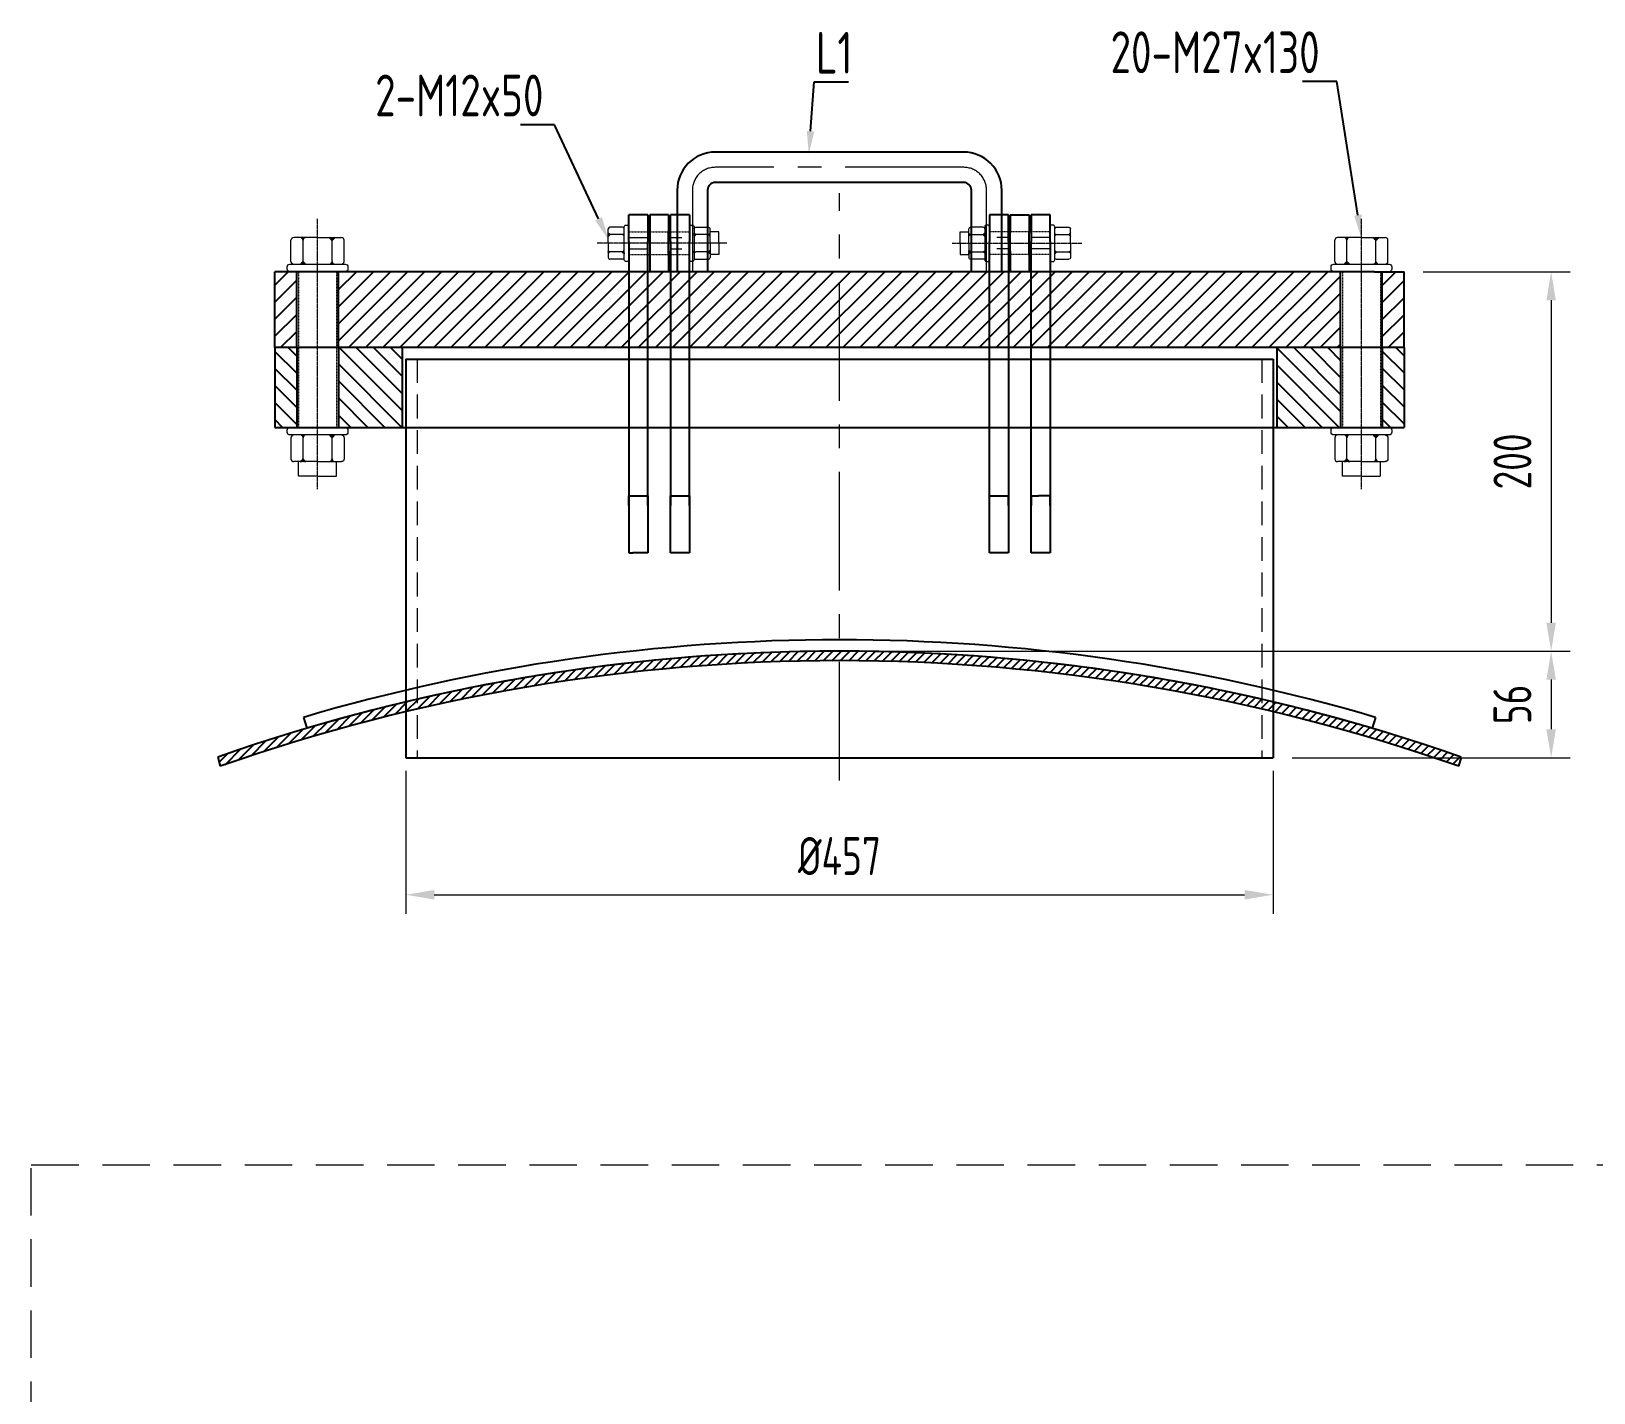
# Model space of a CAD drawing. Header units: millimetres. Extents: x -46397 to 283259, y -8690 to 23983.
# Drawn here: x 174613 to 175436, y -418 to 299 of the extents above; entities that cross this region are included whole.
import ezdxf
from ezdxf import colors
from ezdxf.entities.mleader import LeaderData, LeaderLine
from ezdxf.math import Vec2, Vec3

# ---------------------------------------------------------------- set-up
doc = ezdxf.new("R2010")
doc.units = ezdxf.units.MM
for name, pattern in [('CENTER', [2, 1.25, -0.25, 0.25, -0.25]), ('CENTER2', [1.125, 0.75, -0.125, 0.125, -0.125]), ('HIDDEN', [0.375, 0.25, -0.125]), ('HIDDEN2', [0.1875, 0.125, -0.0625])]:
    doc.linetypes.add(name, pattern=pattern)
doc.layers.get('Defpoints').update_dxf_attribs({"lineweight": 0})
for name, color, linetype, lineweight in [('12.KICH THUOC', 3, 'Continuous', 9), ('AM_8', 1, 'Continuous', 25), ('BOLTS', 7, 'Continuous', 9), ('DUONGCHINH', 7, 'Continuous', 25), ('mDƯỜNG KHUẤT', 251, 'HIDDEN', 5), ('mDƯỜNG TÂM', 8, 'CENTER', 0)]:
    doc.layers.add(name, color=color, linetype=linetype, lineweight=lineweight)
doc.layers.add('DIM', color=8, linetype='Continuous')
doc.styles.add('GHI CHÚ 1', font='isocp_IV25.ttf', dxfattribs={"width": 0.8})
doc.styles.get("Standard").update_dxf_attribs({"font": 'isocp.shx', "width": 0.8})
doc.dimstyles.new('1-30SCALE', dxfattribs={"dimtxt": 75, "dimasz": 75, "dimexe": 37.5, "dimexo": 30, "dimgap": 30, "dimtad": 1, "dimtoh": 1, "dimdec": 0, "dimdsep": 46, "dimtxsty": 'GHI CHÚ 1', "dimcen": 0.09, "dimclrd": 256, "dimclre": 256, "dimclrt": 2, "dimadec": 0, "dimazin": 0, "dimtfac": 1, "dimtdec": 0, "dimtofl": 0, "dimtmove": 0, "dimatfit": 3, "dimfxl": 1, "dimlwd": 0, "dimlwe": 0, "dimarcsym": 0})
pattern_1 = [(45, (12113.893, 0), (-4.49012806, 4.49012806), [])]
pattern_2 = [(135, (12113.893, 0), (-4.49012806, -4.49012806), [])]
pattern_3 = [(165, (-2929.86261, 4673.71054), (-0.028470095, -0.1062518409), [])]
pattern_4 = [(195, (-2929.86261, -4686.91054), (-0.028470095, 0.1062518409), [])]
pattern_5 = [(15, (2929.86261, 4673.71054), (0.028470095, -0.1062518409), [])]
pattern_6 = [(345, (2929.86261, -4686.91054), (0.028470095, 0.1062518409), [])]

# ---------------------------------------------------------------- blocks, each defined once
blk = doc.blocks.new('*U93')
at = {"layer": 'BOLTS'}
h = blk.add_hatch(dxfattribs=at)
h.set_pattern_fill('ANSI31', color=8, scale=0.88, angle=30, style=0)
h.set_pattern_definition([(195, (-2929.86261, -4641.71054), (-0.028470095, 0.1062518409), [])])
edge = h.paths.add_edge_path()
edge.add_line((-4.59, 42.03), (-4.6, 42.03))
edge.add_ellipse((-5.45, 41.94), major_axis=(-0.608, -0.608), ratio=1, start_angle=141.13417, end_angle=215.08186)
edge.add_line((-5.3, 42.79), (-5.3, 42.8))
edge.add_line((-5.3, 42.8), (-3.85, 42.8))
edge.add_line((-3.85, 42.8), (-3.85, 42.79))
edge.add_ellipse((-3.73, 41.94), major_axis=(-0.608, -0.608), ratio=1, start_angle=232.99783, end_angle=308.86583)
h = blk.add_hatch(dxfattribs=at)
h.set_pattern_fill('ANSI31', color=8, scale=0.88, angle=30, style=0)
h.set_pattern_definition([(345, (2929.86261, -4641.71054), (0.028470095, 0.1062518409), [])])
edge = h.paths.add_edge_path()
edge.add_line((4.59, 42.03), (4.6, 42.03))
edge.add_ellipse((5.45, 41.94), major_axis=(0.608, -0.608), ratio=1, start_angle=144.91814, end_angle=218.86583, ccw=False)
edge.add_line((5.3, 42.79), (5.3, 42.8))
edge.add_line((5.3, 42.8), (3.85, 42.8))
edge.add_line((3.85, 42.8), (3.85, 42.79))
edge.add_ellipse((3.73, 41.94), major_axis=(0.608, -0.608), ratio=1, start_angle=51.13417, end_angle=127.00217, ccw=False)
h = blk.add_hatch(dxfattribs=at)
h.set_pattern_fill('ANSI31', color=8, scale=0.88, angle=30, style=0)
h.set_pattern_definition([(165, (-2929.86261, 4718.91054), (-0.028470095, -0.1062518409), [])])
edge = h.paths.add_edge_path()
edge.add_line((-4.59, 35.17), (-4.6, 35.17))
edge.add_ellipse((-5.45, 35.26), major_axis=(-0.608, -0.608), ratio=1, start_angle=54.91813, end_angle=128.86582, ccw=False)
edge.add_line((-5.3, 34.41), (-5.3, 34.4))
edge.add_line((-5.3, 34.4), (-3.85, 34.4))
edge.add_line((-3.85, 34.4), (-3.85, 34.41))
edge.add_ellipse((-3.73, 35.26), major_axis=(-0.608, -0.608), ratio=1, start_angle=321.13416, end_angle=397.00216, ccw=False)
h = blk.add_hatch(dxfattribs=at)
h.set_pattern_fill('ANSI31', color=8, scale=0.88, angle=30, style=0)
h.set_pattern_definition([(15, (2929.86261, 4718.91054), (0.028470095, -0.1062518409), [])])
edge = h.paths.add_edge_path()
edge.add_line((4.59, 35.17), (4.6, 35.17))
edge.add_ellipse((5.45, 35.26), major_axis=(0.608, -0.608), ratio=1, start_angle=231.13418, end_angle=305.08187)
edge.add_line((5.3, 34.41), (5.3, 34.4))
edge.add_line((5.3, 34.4), (3.85, 34.4))
edge.add_line((3.85, 34.4), (3.85, 34.41))
edge.add_ellipse((3.73, 35.26), major_axis=(0.608, -0.608), ratio=1, start_angle=-37.00216, end_angle=38.86584)
h = blk.add_hatch(dxfattribs=at)
h.set_pattern_fill('ANSI31', color=8, scale=0.88, angle=30, style=0)
h.set_pattern_definition(pattern_4)
edge = h.paths.add_edge_path()
edge.add_line((-4.59, -3.17), (-4.6, -3.17))
edge.add_ellipse((-5.45, -3.26), major_axis=(-0.608, -0.608), ratio=1, start_angle=141.13417, end_angle=215.08186)
edge.add_line((-5.3, -2.41), (-5.3, -2.4))
edge.add_line((-5.3, -2.4), (-3.85, -2.4))
edge.add_line((-3.85, -2.4), (-3.85, -2.41))
edge.add_ellipse((-3.73, -3.26), major_axis=(-0.608, -0.608), ratio=1, start_angle=232.99783, end_angle=308.86583)
h = blk.add_hatch(dxfattribs=at)
h.set_pattern_fill('ANSI31', color=8, scale=0.88, angle=30, style=0)
h.set_pattern_definition(pattern_6)
edge = h.paths.add_edge_path()
edge.add_line((4.59, -3.17), (4.6, -3.17))
edge.add_ellipse((5.45, -3.26), major_axis=(0.608, -0.608), ratio=1, start_angle=144.91814, end_angle=218.86583, ccw=False)
edge.add_line((5.3, -2.41), (5.3, -2.4))
edge.add_line((5.3, -2.4), (3.85, -2.4))
edge.add_line((3.85, -2.4), (3.85, -2.41))
edge.add_ellipse((3.73, -3.26), major_axis=(0.608, -0.608), ratio=1, start_angle=51.13417, end_angle=127.00217, ccw=False)
h = blk.add_hatch(dxfattribs=at)
h.set_pattern_fill('ANSI31', color=8, scale=0.88, angle=30, style=0)
h.set_pattern_definition(pattern_3)
edge = h.paths.add_edge_path()
edge.add_line((-4.59, -10.03), (-4.6, -10.03))
edge.add_ellipse((-5.45, -9.94), major_axis=(-0.608, -0.608), ratio=1, start_angle=54.91813, end_angle=128.86582, ccw=False)
edge.add_line((-5.3, -10.79), (-5.3, -10.8))
edge.add_line((-5.3, -10.8), (-3.85, -10.8))
edge.add_line((-3.85, -10.8), (-3.85, -10.79))
edge.add_ellipse((-3.73, -9.94), major_axis=(-0.608, -0.608), ratio=1, start_angle=321.13416, end_angle=397.00216, ccw=False)
h = blk.add_hatch(dxfattribs=at)
h.set_pattern_fill('ANSI31', color=8, scale=0.88, angle=30, style=0)
h.set_pattern_definition(pattern_5)
edge = h.paths.add_edge_path()
edge.add_line((4.59, -10.03), (4.6, -10.03))
edge.add_ellipse((5.45, -9.94), major_axis=(0.608, -0.608), ratio=1, start_angle=231.13418, end_angle=305.08187)
edge.add_line((5.3, -10.79), (5.3, -10.8))
edge.add_line((5.3, -10.8), (3.85, -10.8))
edge.add_line((3.85, -10.8), (3.85, -10.79))
edge.add_ellipse((3.73, -9.94), major_axis=(0.608, -0.608), ratio=1, start_angle=-37.00216, end_angle=38.86584)
at = {"layer": 'BOLTS', "color": 8, "linetype": 'CENTER2'}
blk.add_line((0, 51.57), (0, -16.77), dxfattribs=at)
at = {"layer": 'BOLTS', "color": 8}
for p, q in [((0, 42.8), (-7.54, 42.8)), ((-4.59, 41.94), (-4.59, 35.26)), ((0, 42.8), (7.54, 42.8)), ((4.59, 41.94), (4.59, 35.26)), ((-8.4, -3.26), (-8.4, -9.94)), ((-4.59, -3.26), (-4.59, -9.94)), ((4.59, -3.26), (4.59, -9.94)), ((8.4, -3.26), (8.4, -9.94)), ((0, -10.8), (-7.54, -10.8)), ((0, -10.8), (7.54, -10.8))]:
    blk.add_line(p, q, dxfattribs=at)
at = {"layer": 'BOLTS', "color": 3, "linetype": 'HIDDEN2'}
for p, q in [((-6, 0), (-6, 32)), ((6, 0), (6, 32))]:
    blk.add_line(p, q, dxfattribs=at)
at = {"layer": 'BOLTS', "color": 8}
for points in [[(-7.54, 34.4, -0.414214), (-8.4, 35.26), (-8.4, 41.94, -0.414214), (-7.54, 42.8)], [(7.54, 34.4, 0.414214), (8.4, 35.26), (8.4, 41.94, 0.414214), (7.54, 42.8)]]:
    blk.add_lwpolyline(points, format="xyb", dxfattribs=at)
at = {"layer": 'BOLTS', "color": 3}
for points in [[(0, 47.4), (-5.88, 47.4, 0.414214), (-6, 47.28), (-6, 42.8)], [(0, 47.4), (5.88, 47.4, -0.414214), (6, 47.28), (6, 42.8)]]:
    blk.add_lwpolyline(points, format="xyb", dxfattribs=at)
for points in [[(0, 32), (-8.74, 32, -0.414214), (-9.6, 32.86), (-9.6, 33.54, -0.414214), (-8.74, 34.4), (0, 34.4), (8.74, 34.4, -0.414214), (9.6, 33.54), (9.6, 32.86, -0.414214), (8.74, 32)], [(0, -2.4), (-8.74, -2.4, -0.414214), (-9.6, -1.54), (-9.6, -0.86, -0.414214), (-8.74, 0), (0, 0), (8.74, 0, -0.414214), (9.6, -0.86), (9.6, -1.54, -0.414214), (8.74, -2.4)]]:
    blk.add_lwpolyline(points, format="xyb", close=True, dxfattribs=at)
at = {"layer": 'BOLTS', "color": 8}
blk.add_lwpolyline([(-7.54, 34.4), (0, 34.4)], dxfattribs=at)
for centre, start, end in [((-5.45, 41.94), 360, 90), ((-5.45, 41.94), 360, 90), ((-3.73, 41.94), 90, 180), ((-3.73, 41.94), 90, 180), ((3.73, 41.94), 360, 90), ((3.73, 41.94), 360, 90), ((5.45, 41.94), 90, 180), ((5.45, 41.94), 90, 180), ((-5.45, 35.26), 270, 0), ((-3.73, 35.26), 180, 270), ((3.73, 35.26), 270, 0), ((5.45, 35.26), 180, 270), ((-7.54, -3.26), 90, 180), ((-5.45, -3.26), 360, 90), ((-5.45, -3.26), 360, 90), ((-3.73, -3.26), 90, 180), ((-3.73, -3.26), 90, 180), ((3.73, -3.26), 360, 90), ((3.73, -3.26), 360, 90), ((5.45, -3.26), 90, 180), ((5.45, -3.26), 90, 180), ((7.54, -3.26), 360, 90), ((-7.54, -9.94), 180, 270), ((-5.45, -9.94), 270, 0), ((-3.73, -9.94), 180, 270), ((3.73, -9.94), 270, 0), ((5.45, -9.94), 180, 270), ((7.54, -9.94), 270, 0)]:
    blk.add_arc(centre, 0.859, start, end, dxfattribs=at)
blk = doc.blocks.new('*U94')
at = {"layer": 'BOLTS'}
h = blk.add_hatch(dxfattribs=at)
h.set_pattern_fill('ANSI31', color=8, scale=0.88, angle=30, style=0)
h.set_pattern_definition([(195, (-2929.86261, -4641.71054), (-0.028470095, 0.1062518409), [])])
edge = h.paths.add_edge_path()
edge.add_line((-4.59, 42.03), (-4.6, 42.03))
edge.add_ellipse((-5.45, 41.94), major_axis=(-0.608, -0.608), ratio=1, start_angle=141.13417, end_angle=215.08186)
edge.add_line((-5.3, 42.79), (-5.3, 42.8))
edge.add_line((-5.3, 42.8), (-3.85, 42.8))
edge.add_line((-3.85, 42.8), (-3.85, 42.79))
edge.add_ellipse((-3.73, 41.94), major_axis=(-0.608, -0.608), ratio=1, start_angle=232.99783, end_angle=308.86583)
h = blk.add_hatch(dxfattribs=at)
h.set_pattern_fill('ANSI31', color=8, scale=0.88, angle=30, style=0)
h.set_pattern_definition([(345, (2929.86261, -4641.71054), (0.028470095, 0.1062518409), [])])
edge = h.paths.add_edge_path()
edge.add_line((4.59, 42.03), (4.6, 42.03))
edge.add_ellipse((5.45, 41.94), major_axis=(0.608, -0.608), ratio=1, start_angle=144.91814, end_angle=218.86583, ccw=False)
edge.add_line((5.3, 42.79), (5.3, 42.8))
edge.add_line((5.3, 42.8), (3.85, 42.8))
edge.add_line((3.85, 42.8), (3.85, 42.79))
edge.add_ellipse((3.73, 41.94), major_axis=(0.608, -0.608), ratio=1, start_angle=51.13417, end_angle=127.00217, ccw=False)
h = blk.add_hatch(dxfattribs=at)
h.set_pattern_fill('ANSI31', color=8, scale=0.88, angle=30, style=0)
h.set_pattern_definition([(165, (-2929.86261, 4718.91054), (-0.028470095, -0.1062518409), [])])
edge = h.paths.add_edge_path()
edge.add_line((-4.59, 35.17), (-4.6, 35.17))
edge.add_ellipse((-5.45, 35.26), major_axis=(-0.608, -0.608), ratio=1, start_angle=54.91813, end_angle=128.86582, ccw=False)
edge.add_line((-5.3, 34.41), (-5.3, 34.4))
edge.add_line((-5.3, 34.4), (-3.85, 34.4))
edge.add_line((-3.85, 34.4), (-3.85, 34.41))
edge.add_ellipse((-3.73, 35.26), major_axis=(-0.608, -0.608), ratio=1, start_angle=321.13416, end_angle=397.00216, ccw=False)
h = blk.add_hatch(dxfattribs=at)
h.set_pattern_fill('ANSI31', color=8, scale=0.88, angle=30, style=0)
h.set_pattern_definition([(15, (2929.86261, 4718.91054), (0.028470095, -0.1062518409), [])])
edge = h.paths.add_edge_path()
edge.add_line((4.59, 35.17), (4.6, 35.17))
edge.add_ellipse((5.45, 35.26), major_axis=(0.608, -0.608), ratio=1, start_angle=231.13418, end_angle=305.08187)
edge.add_line((5.3, 34.41), (5.3, 34.4))
edge.add_line((5.3, 34.4), (3.85, 34.4))
edge.add_line((3.85, 34.4), (3.85, 34.41))
edge.add_ellipse((3.73, 35.26), major_axis=(0.608, -0.608), ratio=1, start_angle=-37.00216, end_angle=38.86584)
h = blk.add_hatch(dxfattribs=at)
h.set_pattern_fill('ANSI31', color=8, scale=0.88, angle=30, style=0)
h.set_pattern_definition(pattern_4)
edge = h.paths.add_edge_path()
edge.add_line((-4.59, -3.17), (-4.6, -3.17))
edge.add_ellipse((-5.45, -3.26), major_axis=(-0.608, -0.608), ratio=1, start_angle=141.13417, end_angle=215.08186)
edge.add_line((-5.3, -2.41), (-5.3, -2.4))
edge.add_line((-5.3, -2.4), (-3.85, -2.4))
edge.add_line((-3.85, -2.4), (-3.85, -2.41))
edge.add_ellipse((-3.73, -3.26), major_axis=(-0.608, -0.608), ratio=1, start_angle=232.99783, end_angle=308.86583)
h = blk.add_hatch(dxfattribs=at)
h.set_pattern_fill('ANSI31', color=8, scale=0.88, angle=30, style=0)
h.set_pattern_definition(pattern_6)
edge = h.paths.add_edge_path()
edge.add_line((4.59, -3.17), (4.6, -3.17))
edge.add_ellipse((5.45, -3.26), major_axis=(0.608, -0.608), ratio=1, start_angle=144.91814, end_angle=218.86583, ccw=False)
edge.add_line((5.3, -2.41), (5.3, -2.4))
edge.add_line((5.3, -2.4), (3.85, -2.4))
edge.add_line((3.85, -2.4), (3.85, -2.41))
edge.add_ellipse((3.73, -3.26), major_axis=(0.608, -0.608), ratio=1, start_angle=51.13417, end_angle=127.00217, ccw=False)
h = blk.add_hatch(dxfattribs=at)
h.set_pattern_fill('ANSI31', color=8, scale=0.88, angle=30, style=0)
h.set_pattern_definition(pattern_3)
edge = h.paths.add_edge_path()
edge.add_line((-4.59, -10.03), (-4.6, -10.03))
edge.add_ellipse((-5.45, -9.94), major_axis=(-0.608, -0.608), ratio=1, start_angle=54.91813, end_angle=128.86582, ccw=False)
edge.add_line((-5.3, -10.79), (-5.3, -10.8))
edge.add_line((-5.3, -10.8), (-3.85, -10.8))
edge.add_line((-3.85, -10.8), (-3.85, -10.79))
edge.add_ellipse((-3.73, -9.94), major_axis=(-0.608, -0.608), ratio=1, start_angle=321.13416, end_angle=397.00216, ccw=False)
h = blk.add_hatch(dxfattribs=at)
h.set_pattern_fill('ANSI31', color=8, scale=0.88, angle=30, style=0)
h.set_pattern_definition(pattern_5)
edge = h.paths.add_edge_path()
edge.add_line((4.59, -10.03), (4.6, -10.03))
edge.add_ellipse((5.45, -9.94), major_axis=(0.608, -0.608), ratio=1, start_angle=231.13418, end_angle=305.08187)
edge.add_line((5.3, -10.79), (5.3, -10.8))
edge.add_line((5.3, -10.8), (3.85, -10.8))
edge.add_line((3.85, -10.8), (3.85, -10.79))
edge.add_ellipse((3.73, -9.94), major_axis=(0.608, -0.608), ratio=1, start_angle=-37.00216, end_angle=38.86584)
at = {"layer": 'BOLTS', "color": 8, "linetype": 'CENTER2'}
blk.add_line((0, 51.57), (0, -16.77), dxfattribs=at)
at = {"layer": 'BOLTS', "color": 8}
for p, q in [((0, 42.8), (-7.54, 42.8)), ((-4.59, 41.94), (-4.59, 35.26)), ((0, 42.8), (7.54, 42.8)), ((4.59, 41.94), (4.59, 35.26)), ((-8.4, -3.26), (-8.4, -9.94)), ((-4.59, -3.26), (-4.59, -9.94)), ((4.59, -3.26), (4.59, -9.94)), ((8.4, -3.26), (8.4, -9.94)), ((0, -10.8), (-7.54, -10.8)), ((0, -10.8), (7.54, -10.8))]:
    blk.add_line(p, q, dxfattribs=at)
at = {"layer": 'BOLTS', "color": 3, "linetype": 'HIDDEN2'}
for p, q in [((-6, 0), (-6, 32)), ((6, 0), (6, 32))]:
    blk.add_line(p, q, dxfattribs=at)
at = {"layer": 'BOLTS', "color": 8}
for points in [[(-7.54, 34.4, -0.414214), (-8.4, 35.26), (-8.4, 41.94, -0.414214), (-7.54, 42.8)], [(7.54, 34.4, 0.414214), (8.4, 35.26), (8.4, 41.94, 0.414214), (7.54, 42.8)]]:
    blk.add_lwpolyline(points, format="xyb", dxfattribs=at)
at = {"layer": 'BOLTS', "color": 3}
for points in [[(0, 47.4), (-5.88, 47.4, 0.414214), (-6, 47.28), (-6, 42.8)], [(0, 47.4), (5.88, 47.4, -0.414214), (6, 47.28), (6, 42.8)]]:
    blk.add_lwpolyline(points, format="xyb", dxfattribs=at)
for points in [[(0, 32), (-8.74, 32, -0.414214), (-9.6, 32.86), (-9.6, 33.54, -0.414214), (-8.74, 34.4), (0, 34.4), (8.74, 34.4, -0.414214), (9.6, 33.54), (9.6, 32.86, -0.414214), (8.74, 32)], [(0, -2.4), (-8.74, -2.4, -0.414214), (-9.6, -1.54), (-9.6, -0.86, -0.414214), (-8.74, 0), (0, 0), (8.74, 0, -0.414214), (9.6, -0.86), (9.6, -1.54, -0.414214), (8.74, -2.4)]]:
    blk.add_lwpolyline(points, format="xyb", close=True, dxfattribs=at)
at = {"layer": 'BOLTS', "color": 8}
blk.add_lwpolyline([(-7.54, 34.4), (0, 34.4)], dxfattribs=at)
for centre, start, end in [((-5.45, 41.94), 360, 90), ((-5.45, 41.94), 360, 90), ((-3.73, 41.94), 90, 180), ((-3.73, 41.94), 90, 180), ((3.73, 41.94), 360, 90), ((3.73, 41.94), 360, 90), ((5.45, 41.94), 90, 180), ((5.45, 41.94), 90, 180), ((-5.45, 35.26), 270, 0), ((-3.73, 35.26), 180, 270), ((3.73, 35.26), 270, 0), ((5.45, 35.26), 180, 270), ((-7.54, -3.26), 90, 180), ((-5.45, -3.26), 360, 90), ((-5.45, -3.26), 360, 90), ((-3.73, -3.26), 90, 180), ((-3.73, -3.26), 90, 180), ((3.73, -3.26), 360, 90), ((3.73, -3.26), 360, 90), ((5.45, -3.26), 90, 180), ((5.45, -3.26), 90, 180), ((7.54, -3.26), 360, 90), ((-7.54, -9.94), 180, 270), ((-5.45, -9.94), 270, 0), ((-3.73, -9.94), 180, 270), ((3.73, -9.94), 270, 0), ((5.45, -9.94), 180, 270), ((7.54, -9.94), 270, 0)]:
    blk.add_arc(centre, 0.859, start, end, dxfattribs=at)
blk = doc.blocks.new('*U91')
at = {"layer": 'BOLTS'}
h = blk.add_hatch(dxfattribs=at)
h.set_pattern_fill('ANSI31', color=8, scale=1.466667, angle=30, style=0)
h.set_pattern_definition([(195, (-4883.10436, -7707.51756), (-0.0474501583, 0.1770864014), [])])
edge = h.paths.add_edge_path()
edge.add_line((-7.64, 98.72), (-7.66, 98.72))
edge.add_ellipse((-9.09, 98.57), major_axis=(-1.01, -1.01), ratio=1, start_angle=141.13417, end_angle=215.08186)
edge.add_line((-8.84, 99.98), (-8.84, 100))
edge.add_line((-8.84, 100), (-6.42, 100))
edge.add_line((-6.42, 100), (-6.42, 99.99))
edge.add_ellipse((-6.22, 98.57), major_axis=(-1.01, -1.01), ratio=1, start_angle=232.99783, end_angle=308.86583)
h = blk.add_hatch(dxfattribs=at)
h.set_pattern_fill('ANSI31', color=8, scale=1.466667, angle=30, style=0)
h.set_pattern_definition([(345, (4883.10436, -7707.51756), (0.0474501583, 0.1770864014), [])])
edge = h.paths.add_edge_path()
edge.add_line((7.64, 98.72), (7.66, 98.72))
edge.add_ellipse((9.09, 98.57), major_axis=(1.01, -1.01), ratio=1, start_angle=144.91814, end_angle=218.86583, ccw=False)
edge.add_line((8.84, 99.98), (8.84, 100))
edge.add_line((8.84, 100), (6.42, 100))
edge.add_line((6.42, 100), (6.42, 99.99))
edge.add_ellipse((6.22, 98.57), major_axis=(1.01, -1.01), ratio=1, start_angle=51.13417, end_angle=127.00217, ccw=False)
h = blk.add_hatch(dxfattribs=at)
h.set_pattern_fill('ANSI31', color=8, scale=1.466667, angle=30, style=0)
h.set_pattern_definition([(165, (-4883.10436, 7893.51756), (-0.0474501583, -0.1770864014), [])])
edge = h.paths.add_edge_path()
edge.add_line((-7.64, 87.28), (-7.66, 87.28))
edge.add_ellipse((-9.09, 87.43), major_axis=(-1.01, -1.01), ratio=1, start_angle=54.91813, end_angle=128.86582, ccw=False)
edge.add_line((-8.84, 86.02), (-8.84, 86))
edge.add_line((-8.84, 86), (-6.42, 86))
edge.add_line((-6.42, 86), (-6.42, 86.01))
edge.add_ellipse((-6.22, 87.43), major_axis=(-1.01, -1.01), ratio=1, start_angle=321.13416, end_angle=397.00216, ccw=False)
h = blk.add_hatch(dxfattribs=at)
h.set_pattern_fill('ANSI31', color=8, scale=1.466667, angle=30, style=0)
h.set_pattern_definition([(15, (4883.10436, 7893.51756), (0.0474501583, -0.1770864014), [])])
edge = h.paths.add_edge_path()
edge.add_line((7.64, 87.28), (7.66, 87.28))
edge.add_ellipse((9.09, 87.43), major_axis=(1.01, -1.01), ratio=1, start_angle=231.13418, end_angle=305.08187)
edge.add_line((8.84, 86.02), (8.84, 86))
edge.add_line((8.84, 86), (6.42, 86))
edge.add_line((6.42, 86), (6.42, 86.01))
edge.add_ellipse((6.22, 87.43), major_axis=(1.01, -1.01), ratio=1, start_angle=-37.00216, end_angle=38.86584)
h = blk.add_hatch(dxfattribs=at)
h.set_pattern_fill('ANSI31', color=8, scale=1.466667, angle=30, style=0)
h.set_pattern_definition([(195, (-4883.10436, -7811.51756), (-0.0474501583, 0.1770864014), [])])
edge = h.paths.add_edge_path()
edge.add_line((-7.64, -5.28), (-7.66, -5.28))
edge.add_ellipse((-9.09, -5.43), major_axis=(-1.01, -1.01), ratio=1, start_angle=141.13417, end_angle=215.08186)
edge.add_line((-8.84, -4.02), (-8.84, -4))
edge.add_line((-8.84, -4), (-6.42, -4))
edge.add_line((-6.42, -4), (-6.42, -4.01))
edge.add_ellipse((-6.22, -5.43), major_axis=(-1.01, -1.01), ratio=1, start_angle=232.99783, end_angle=308.86583)
h = blk.add_hatch(dxfattribs=at)
h.set_pattern_fill('ANSI31', color=8, scale=1.466667, angle=30, style=0)
h.set_pattern_definition([(345, (4883.10436, -7811.51756), (0.0474501583, 0.1770864014), [])])
edge = h.paths.add_edge_path()
edge.add_line((7.64, -5.28), (7.66, -5.28))
edge.add_ellipse((9.09, -5.43), major_axis=(1.01, -1.01), ratio=1, start_angle=144.91814, end_angle=218.86583, ccw=False)
edge.add_line((8.84, -4.02), (8.84, -4))
edge.add_line((8.84, -4), (6.42, -4))
edge.add_line((6.42, -4), (6.42, -4.01))
edge.add_ellipse((6.22, -5.43), major_axis=(1.01, -1.01), ratio=1, start_angle=51.13417, end_angle=127.00217, ccw=False)
h = blk.add_hatch(dxfattribs=at)
h.set_pattern_fill('ANSI31', color=8, scale=1.466667, angle=30, style=0)
h.set_pattern_definition([(165, (-4883.10436, 7789.51756), (-0.0474501583, -0.1770864014), [])])
edge = h.paths.add_edge_path()
edge.add_line((-7.64, -16.72), (-7.66, -16.72))
edge.add_ellipse((-9.09, -16.57), major_axis=(-1.01, -1.01), ratio=1, start_angle=54.91813, end_angle=128.86582, ccw=False)
edge.add_line((-8.84, -17.98), (-8.84, -18))
edge.add_line((-8.84, -18), (-6.42, -18))
edge.add_line((-6.42, -18), (-6.42, -17.99))
edge.add_ellipse((-6.22, -16.57), major_axis=(-1.01, -1.01), ratio=1, start_angle=321.13416, end_angle=397.00216, ccw=False)
h = blk.add_hatch(dxfattribs=at)
h.set_pattern_fill('ANSI31', color=8, scale=1.466667, angle=30, style=0)
h.set_pattern_definition([(15, (4883.10436, 7789.51756), (0.0474501583, -0.1770864014), [])])
edge = h.paths.add_edge_path()
edge.add_line((7.64, -16.72), (7.66, -16.72))
edge.add_ellipse((9.09, -16.57), major_axis=(1.01, -1.01), ratio=1, start_angle=231.13418, end_angle=305.08187)
edge.add_line((8.84, -17.98), (8.84, -18))
edge.add_line((8.84, -18), (6.42, -18))
edge.add_line((6.42, -18), (6.42, -17.99))
edge.add_ellipse((6.22, -16.57), major_axis=(1.01, -1.01), ratio=1, start_angle=-37.00216, end_angle=38.86584)
at = {"layer": 'BOLTS', "color": 8, "linetype": 'CENTER2'}
blk.add_line((0, 114.62), (0, -27.95), dxfattribs=at)
at = {"layer": 'BOLTS', "color": 8}
for p, q in [((0, 100), (-12.57, 100)), ((0, 100), (12.57, 100)), ((-7.65, 98.57), (-7.65, 87.43)), ((7.65, 98.57), (7.65, 87.43)), ((-14, -5.43), (-14, -16.57)), ((-7.65, -5.43), (-7.65, -16.57)), ((7.65, -5.43), (7.65, -16.57)), ((14, -5.43), (14, -16.57)), ((0, -18), (-12.57, -18)), ((0, -18), (12.57, -18))]:
    blk.add_line(p, q, dxfattribs=at)
at = {"layer": 'BOLTS', "color": 3, "linetype": 'HIDDEN2'}
for p, q in [((-10, 0), (-10, 82)), ((10, 0), (10, 82))]:
    blk.add_line(p, q, dxfattribs=at)
at = {"layer": 'BOLTS', "color": 3}
for points in [[(0, 107.67), (-9.8, 107.67, 0.414214), (-10, 107.47), (-10, 100)], [(0, 107.67), (9.8, 107.67, -0.414214), (10, 107.47), (10, 100)]]:
    blk.add_lwpolyline(points, format="xyb", dxfattribs=at)
at = {"layer": 'BOLTS', "color": 8}
for points in [[(-12.57, 86, -0.414214), (-14, 87.43), (-14, 98.57, -0.414214), (-12.57, 100)], [(12.57, 86, 0.414214), (14, 87.43), (14, 98.57, 0.414214), (12.57, 100)]]:
    blk.add_lwpolyline(points, format="xyb", dxfattribs=at)
at = {"layer": 'BOLTS', "color": 3}
for points in [[(0, 82), (-14.57, 82, -0.414214), (-16, 83.43), (-16, 84.57, -0.414214), (-14.57, 86), (0, 86), (14.57, 86, -0.414214), (16, 84.57), (16, 83.43, -0.414214), (14.57, 82)], [(0, -4), (-14.57, -4, -0.414214), (-16, -2.57), (-16, -1.43, -0.414214), (-14.57, 0), (0, 0), (14.57, 0, -0.414214), (16, -1.43), (16, -2.57, -0.414214), (14.57, -4)]]:
    blk.add_lwpolyline(points, format="xyb", close=True, dxfattribs=at)
at = {"layer": 'BOLTS', "color": 8}
blk.add_lwpolyline([(-12.57, 86), (0, 86)], dxfattribs=at)
for centre, start, end in [((-9.09, 98.57), 360, 90), ((-9.09, 98.57), 360, 90), ((-6.22, 98.57), 90, 180), ((-6.22, 98.57), 90, 180), ((6.22, 98.57), 360, 90), ((6.22, 98.57), 360, 90), ((9.09, 98.57), 90, 180), ((9.09, 98.57), 90, 180), ((-9.09, 87.43), 270, 0), ((-6.22, 87.43), 180, 270), ((6.22, 87.43), 270, 0), ((9.09, 87.43), 180, 270), ((-12.57, -5.43), 90, 180), ((-9.09, -5.43), 360, 90), ((-9.09, -5.43), 360, 90), ((-6.22, -5.43), 90, 180), ((-6.22, -5.43), 90, 180), ((6.22, -5.43), 360, 90), ((6.22, -5.43), 360, 90), ((9.09, -5.43), 90, 180), ((9.09, -5.43), 90, 180), ((12.57, -5.43), 360, 90), ((-12.57, -16.57), 180, 270), ((-9.09, -16.57), 270, 0), ((-6.22, -16.57), 180, 270), ((6.22, -16.57), 270, 0), ((9.09, -16.57), 180, 270), ((12.57, -16.57), 270, 0)]:
    blk.add_arc(centre, 1.43, start, end, dxfattribs=at)
blk = doc.blocks.new('*D702')
at = {"layer": 'Defpoints', "color": 0, "transparency": 16777216}
for p in [(175336.37, 172.67, -1.32), (175038.87, -27.2, -1.32), (175413.86, -27.2)]:
    blk.add_point(p, dxfattribs=at)
at = {"layer": 'DIM', "linetype": 'Continuous', "lineweight": 0, "transparency": 16777216}
for p, q in [((175346.37, 172.67), (175423.86, 172.67)), ((175413.86, 157.67), (175413.86, -12.2)), ((175048.87, -27.2), (175423.86, -27.2))]:
    blk.add_line(p, q, dxfattribs=at)
at = {"layer": 'DIM', "transparency": 16777216}
for points in [[(175411.36, 157.67), (175416.36, 157.67), (175413.86, 172.67)], [(175411.36, -12.2), (175416.36, -12.2), (175413.86, -27.2)]]:
    blk.add_solid(points, dxfattribs=at)
at = {"layer": 'DIM', "color": 2, "transparency": 16777216, "insert": (175393.47, 72.73), "char_height": 20, "attachment_point": 5, "rotation": 90, "style": 'GHI CHÚ 1'}
blk.add_mtext('200', dxfattribs=at)
blk = doc.blocks.new('*D703')
at = {"layer": 'Defpoints', "color": 0, "transparency": 16777216}
for p in [(175038.87, -27.2, -1.32), (175267.37, -83.32, -1.32), (175413.86, -83.32)]:
    blk.add_point(p, dxfattribs=at)
at = {"layer": 'DIM', "linetype": 'Continuous', "lineweight": 0, "transparency": 16777216}
for p, q in [((175048.87, -27.2), (175423.86, -27.2)), ((175413.86, -42.2), (175413.86, -68.32)), ((175277.37, -83.32), (175423.86, -83.32))]:
    blk.add_line(p, q, dxfattribs=at)
at = {"layer": 'DIM', "transparency": 16777216}
for points in [[(175411.36, -42.2), (175416.36, -42.2), (175413.86, -27.2)], [(175411.36, -68.32), (175416.36, -68.32), (175413.86, -83.32)]]:
    blk.add_solid(points, dxfattribs=at)
at = {"layer": 'DIM', "color": 2, "transparency": 16777216, "insert": (175393.43, -55.26), "char_height": 20, "attachment_point": 5, "rotation": 90, "style": 'GHI CHÚ 1'}
blk.add_mtext('56', dxfattribs=at)
blk = doc.blocks.new('*D704')
at = {"layer": 'Defpoints', "color": 0, "transparency": 16777216}
for p in [(174810.37, -80.32, -1.32), (175267.37, -80.32, -1.32), (175267.37, -155.52)]:
    blk.add_point(p, dxfattribs=at)
at = {"layer": 'DIM', "linetype": 'Continuous', "lineweight": 0, "transparency": 16777216}
for p, q in [((174810.37, -90.32), (174810.37, -165.52)), ((175267.37, -90.32), (175267.37, -165.52)), ((174825.37, -155.52), (175252.37, -155.52))]:
    blk.add_line(p, q, dxfattribs=at)
at = {"layer": 'DIM', "transparency": 16777216}
for points in [[(174825.37, -153.02), (174825.37, -158.02), (174810.37, -155.52)], [(175252.37, -153.02), (175252.37, -158.02), (175267.37, -155.52)]]:
    blk.add_solid(points, dxfattribs=at)
at = {"layer": 'DIM', "color": 2, "transparency": 16777216, "insert": (175038.87, -135.13), "char_height": 20, "attachment_point": 5, "style": 'GHI CHÚ 1'}
blk.add_mtext('%%C457', dxfattribs=at)

msp = doc.modelspace()

# ---------------------------------------------------------------- hatches: boundary and pattern name
at = {"layer": 'AM_8'}
h = msp.add_hatch(dxfattribs=at)
h.set_pattern_fill('ANSI31', color=256, scale=2, style=0)
h.set_pattern_definition(pattern_1)
h.paths.add_polyline_path([(174741.37, 132.67), (174752.87, 132.67), (174752.87, 172.67), (174741.37, 172.67)])
h = msp.add_hatch(dxfattribs=at)
h.set_pattern_fill('ANSI31', color=256, scale=2, style=0)
h.set_pattern_definition(pattern_1)
h.paths.add_polyline_path([(175302.87, 172.67), (174921.87, 172.67), (174905.87, 172.67), (174774.87, 172.67), (174774.87, 132.67), (175302.87, 132.67)])
h = msp.add_hatch(dxfattribs=at)
h.set_pattern_fill('ANSI31', color=256, scale=2, style=0)
h.set_pattern_definition(pattern_1)
h.paths.add_polyline_path([(175336.37, 172.67), (175324.87, 172.67), (175324.87, 132.67), (175336.37, 132.67)])
h = msp.add_hatch(dxfattribs=at)
h.set_pattern_fill('ANSI31', color=256, scale=2, angle=90, style=0)
h.set_pattern_definition(pattern_2)
h.paths.add_polyline_path([(174752.87, 90.67), (174741.37, 90.67), (174741.37, 132.67), (174752.87, 132.67)])
h = msp.add_hatch(dxfattribs=at)
h.set_pattern_fill('ANSI31', color=256, scale=2, angle=90, style=0)
h.set_pattern_definition(pattern_2)
h.paths.add_polyline_path([(174774.87, 90.67), (174808.37, 90.67), (174808.37, 132.67), (174774.87, 132.67)])
h = msp.add_hatch(dxfattribs=at)
h.set_pattern_fill('ANSI31', color=256, scale=2, angle=90, style=0)
h.set_pattern_definition(pattern_2)
h.paths.add_polyline_path([(175269.37, 132.67), (175269.37, 90.67), (175302.87, 90.67), (175302.87, 132.67)])
h = msp.add_hatch(dxfattribs=at)
h.set_pattern_fill('ANSI31', color=256, scale=2, angle=90, style=0)
h.set_pattern_definition(pattern_2)
h.paths.add_polyline_path([(175336.37, 90.67), (175324.87, 90.67), (175324.87, 132.67), (175336.37, 132.67)])
h = msp.add_hatch(dxfattribs=at)
h.set_pattern_fill('ANSI31', color=256, style=0)
h.set_pattern_definition([(45, (12113.8933, 25), (-2.24506403, 2.24506403), [])])
h.paths.add_polyline_path([(175366.43, -82.96, 0.026085), (175267.37, -53.93), (175267.37, -59.07, -0.025881), (175365.13, -87.81)])
h.paths.add_polyline_path([(175261.37, -52.53, 0.056732), (175038.87, -27.2), (175038.87, -32.2, -0.057025), (175261.37, -57.66)])
h.paths.add_polyline_path([(175267.37, -53.93, 0.001556), (175261.37, -52.53), (175261.37, -57.66, -0.001564), (175267.37, -59.07)])
h.paths.add_polyline_path([(175038.87, -27.2, 0.056732), (174816.37, -52.53), (174816.37, -57.66, -0.057025), (175038.87, -32.2)])
h.paths.add_polyline_path([(174816.37, -52.53, 0.001556), (174810.37, -53.93), (174810.37, -59.07, -0.001564), (174816.37, -57.66)])
h.paths.add_polyline_path([(174810.37, -53.93, 0.013652), (174758.13, -67.84, 0.012429), (174711.3, -82.96), (174712.6, -87.81, -0.025881), (174810.37, -59.07)])

# ---------------------------------------------------------------- linework, layer by layer
at = {"color": 251, "linetype": 'Continuous', "lineweight": 0, "extrusion": (0, 1, 0)}
for p, q in [((174927.87, 190.67, 0.08), (174937.87, 190.67, 0.08)), ((174949.87, 190.67, 0.08), (174955.87, 190.67, 0.08)), ((175127.87, 190.67, 0.08), (175121.87, 190.67, 0.08)), ((175149.87, 190.67, 0.08), (175139.87, 190.67, 0.08)), ((174927.87, 184.67, 0.08), (174937.87, 184.67, 0.08)), ((174949.87, 184.67, 0.08), (174955.87, 184.67, 0.08)), ((175127.87, 184.67, 0.08), (175121.87, 184.67, 0.08)), ((175149.87, 184.67, 0.08), (175139.87, 184.67, 0.08))]:
    msp.add_line(p, q, dxfattribs=at)
at = {"color": 3, "linetype": 'Continuous', "lineweight": 25}
for p, q in [((174752.87, 132.67, 0.08), (174752.87, 172.67, 0.08)), ((174774.87, 132.67, 0.08), (174774.87, 172.67, 0.08)), ((175302.87, 132.67, 0.08), (175302.87, 172.67, 0.08)), ((175324.87, 132.67, 0.08), (175324.87, 172.67, 0.08)), ((174752.87, 132.67, 0.08), (174752.87, 90.67, 0.08)), ((174774.87, 132.67, 0.08), (174774.87, 90.67, 0.08)), ((175302.87, 132.67, 0.08), (175302.87, 90.67, 0.08)), ((175324.87, 132.67, 0.08), (175324.87, 90.67, 0.08))]:
    msp.add_line(p, q, dxfattribs=at)
at = {"color": 3, "extrusion": (0, 1, 0)}
for p, q in [((175320.79, 172.67, 0.08), (175336.37, 172.67, 0.08)), ((175336.37, 132.67, 0.08), (175336.37, 172.67, 0.08)), ((175336.37, 132.67, 0.08), (174741.37, 132.67, 0.08))]:
    msp.add_line(p, q, dxfattribs=at)
for p, q in [((174756.43, -62.09, 0.08), (174758.13, -67.84, 0.08)), ((175321.3, -62.09, 0.08), (175319.6, -67.84, 0.08))]:
    msp.add_line(p, q)
for radius, start, end in [(996, 73.52674, 106.47326), (990, 70.67846, 109.32154), (985, 70.65608, 109.34392), (990, 73.52674, 106.47326)]:
    msp.add_arc((175038.87, -1017.2, 0.08), radius, start, end)
at = {"layer": 'DUONGCHINH', "extrusion": (0, 1, 0)}
for p, q in [((174927.87, 188.67, 0.08), (174927.87, 202.67, 0.08)), ((174937.87, 202.67, 0.08), (174927.87, 202.67, 0.08)), ((174937.87, 202.67, 0.08), (174937.87, 188.67, 0.08)), ((174948.87, 202.67, 0.08), (174938.87, 202.67, 0.08)), ((174938.87, 202.67, 0.08), (174938.87, 183.43, 0.08)), ((174948.87, 202.67, 0.08), (174948.87, 193.67, 0.08)), ((174949.87, 188.67, 0.08), (174949.87, 202.67, 0.08)), ((174959.87, 202.67, 0.08), (174949.87, 202.67, 0.08)), ((174959.87, 202.67, 0.08), (174959.87, 188.67, 0.08)), ((175117.87, 202.67, 0.08), (175117.87, 188.67, 0.08)), ((175127.87, 202.67, 0.08), (175117.87, 202.67, 0.08)), ((175127.87, 188.67, 0.08), (175127.87, 202.67, 0.08)), ((175128.87, 202.67, 0.08), (175128.87, 193.34, 0.08)), ((175128.87, 202.67, 0.08), (175138.87, 202.67, 0.08)), ((175138.87, 202.67, 0.08), (175138.87, 193.34, 0.08)), ((175139.87, 202.67, 0.08), (175139.87, 188.67, 0.08)), ((175149.87, 202.67, 0.08), (175139.87, 202.67, 0.08)), ((175149.87, 188.67, 0.08), (175149.87, 202.67, 0.08)), ((174948.87, 181.67, 0.08), (174948.87, 193.67, 0.08)), ((175128.87, 181.43, 0.08), (175128.87, 193.34, 0.08)), ((175138.87, 181.43, 0.08), (175138.87, 193.34, 0.08)), ((174927.87, 188.67, 0.08), (174927.87, 49.54, 0.08)), ((174937.87, 49.54, 0.08), (174937.87, 188.67, 0.08)), ((174938.87, 183.43, 0.08), (174938.87, 172.67, 0.08)), ((174948.87, 183.43, 0.08), (174948.87, 172.67, 0.08)), ((174949.87, 188.67, 0.08), (174949.87, 49.54, 0.08)), ((174959.87, 49.54, 0.08), (174959.87, 188.67, 0.08)), ((175117.87, 49.54, 0.08), (175117.87, 188.67, 0.08)), ((175127.87, 188.67, 0.08), (175127.87, 49.54, 0.08)), ((175128.87, 183.43, 0.08), (175128.87, 172.67, 0.08)), ((175138.87, 183.43, 0.08), (175138.87, 172.67, 0.08)), ((175139.87, 49.54, 0.08), (175139.87, 188.67, 0.08)), ((175149.87, 188.67, 0.08), (175149.87, 49.54, 0.08)), ((175320.79, 172.67, 0.08), (174741.37, 172.67, 0.08)), ((174741.37, 132.67, 0.08), (174741.37, 172.67, 0.08)), ((174741.37, 132.67, 0.08), (174741.37, 90.67, 0.08)), ((175336.37, 132.67, 0.08), (174741.37, 132.67, 0.08)), ((175336.37, 132.67, 0.08), (175336.37, 90.67, 0.08)), ((174810.37, 126.67, 0.08), (174810.37, -83.32, 0.08)), ((175267.37, 126.67, 0.08), (175267.37, -83.32, 0.08)), ((174741.37, 90.67, 0.08), (175336.37, 90.67, 0.08)), ((174927.87, 54.67, 0.08), (174929.96, 54.67, 0.08)), ((174927.87, 54.67, 0.08), (174927.87, 24.67, 0.08)), ((174927.87, 49.54, 0.08), (174927.87, 54.67, 0.08)), ((174929.96, 54.67, 0.08), (174937.87, 54.67, 0.08)), ((174937.87, 54.67, 0.08), (174937.87, 24.67, 0.08)), ((174937.87, 54.67, 0.08), (174937.87, 49.54, 0.08)), ((174949.87, 54.67, 0.08), (174959.87, 54.67, 0.08)), ((174949.87, 24.67, 0.08), (174949.87, 54.67, 0.08)), ((174949.87, 49.54, 0.08), (174949.87, 54.67, 0.08)), ((174959.87, 54.67, 0.08), (174959.87, 24.67, 0.08)), ((175117.87, 54.67, 0.08), (175127.87, 54.67, 0.08)), ((175117.87, 24.67, 0.08), (175117.87, 54.67, 0.08)), ((175127.87, 54.67, 0.08), (175127.87, 24.67, 0.08)), ((175127.87, 49.54, 0.08), (175127.87, 54.67, 0.08)), ((175139.87, 54.67, 0.08), (175143.78, 54.67, 0.08)), ((175139.87, 24.67, 0.08), (175139.87, 54.67, 0.08)), ((175139.87, 54.67, 0.08), (175139.87, 49.54, 0.08)), ((175149.87, 54.67, 0.08), (175143.78, 54.67, 0.08)), ((175149.87, 49.54, 0.08), (175149.87, 54.67, 0.08)), ((175149.87, 54.67, 0.08), (175149.87, 24.67, 0.08)), ((174927.87, 24.67, 0.08), (174929.96, 24.67, 0.08)), ((174937.87, 24.67, 0.08), (174929.96, 24.67, 0.08)), ((174959.87, 24.67, 0.08), (174949.87, 24.67, 0.08)), ((175127.87, 24.67, 0.08), (175117.87, 24.67, 0.08)), ((175143.78, 24.67, 0.08), (175139.87, 24.67, 0.08)), ((175149.87, 24.67, 0.08), (175143.78, 24.67, 0.08))]:
    msp.add_line(p, q, dxfattribs=at)
at = {"layer": 'DUONGCHINH'}
for p, q in [((174808.37, 132.67, 0.08), (174808.37, 90.67, 0.08)), ((175269.37, 132.49, 0.08), (175269.37, 90.67, 0.08)), ((174711.3, -82.96, 0.08), (174712.6, -87.81, 0.08)), ((175366.43, -82.96, 0.08), (175365.13, -87.81, 0.08))]:
    msp.add_line(p, q, dxfattribs=at)
at = {"layer": 'DUONGCHINH', "elevation": 0.08}
for points in [[(175124.37, 172.67), (175124.37, 215.67, 0.414214), (175104.37, 235.67), (174973.37, 235.67, 0.414214), (174953.37, 215.67), (174953.37, 172.67)], [(175108.37, 172.67), (175108.37, 215.67, 0.414214), (175104.37, 219.67), (174973.37, 219.67, 0.414214), (174969.37, 215.67), (174969.37, 172.67)]]:
    msp.add_lwpolyline(points, format="xyb", dxfattribs=at)
for points in [[(174810.37, 126.67), (175267.37, 126.67)], [(174810.37, -83.32), (175267.37, -83.32)]]:
    msp.add_lwpolyline(points, dxfattribs=at)
at = {"layer": 'mDƯỜNG KHUẤT', "color": 253, "ltscale": 50, "extrusion": (0, 1, 0)}
for p, q in [((174816.37, 126.67, 0.08), (174816.37, -83.32, 0.08)), ((175261.37, 126.67, 0.08), (175261.37, -83.32, 0.08))]:
    msp.add_line(p, q, dxfattribs=at)
at = {"layer": 'mDƯỜNG KHUẤT', "ltscale": 100}
msp.add_lwpolyline([(174613, -297.86), (176042.99, -297.86), (176042.99, -924.48), (174613, -924.48)], close=True, dxfattribs=at)
at = {"layer": 'mDƯỜNG TÂM', "color": 8, "ltscale": 50}
msp.add_line((175038.87, -95.29, 0.08), (175038.87, 214.11, 0.08), dxfattribs=at)
at = {"layer": 'mDƯỜNG TÂM', "ltscale": 50, "elevation": 0.08}
msp.add_lwpolyline([(175116.37, 172.67), (175116.37, 215.67, 0.414214), (175104.37, 227.67), (174973.37, 227.67, 0.414214), (174961.37, 215.67), (174961.37, 172.67)], format="xyb", dxfattribs=at)

# ---------------------------------------------------------------- block references
at = {"color": 251, "lineweight": 0}
for name, p, rotation in [('*U91', (174763.87, 172.67, 0.08), 180), ('*U91', (175313.87, 172.67, 0.08), 180), ('*U93', (174927.87, 187.67, 0.08), 270)]:
    msp.add_blockref(name, p, dxfattribs=dict(at, rotation=rotation))
at = {"color": 251, "lineweight": 0, "xscale": -1, "rotation": 90}
msp.add_blockref('*U94', (175149.87, 187.67, 0.08), dxfattribs=at)

# ---------------------------------------------------------------- dimensions: what is measured, and where the dimension line sits
at = {"layer": 'DIM'}
for base, p1, p2, picture, middle in [((175413.86, -27.2, 1.4), (175336.37, 172.67, 0.08), (175038.87, -27.2, 0.08), '*D702', (175393.47, 72.73, 1.4)), ((175413.86, -83.32, 1.4), (175038.87, -27.2, 0.08), (175267.37, -83.32, 0.08), '*D703', (175393.43, -55.26, 1.4))]:
    dim = msp.add_linear_dim(base=base, p1=p1, p2=p2, angle=90, dimstyle='1-30SCALE', override={"dimtxt": 20, "dimasz": 15, "dimexe": 10, "dimexo": 10, "dimgap": 10, "dimtmove": 1}, dxfattribs=at)
    dim.commit()
    dim.dimension.update_dxf_attribs({"geometry": picture, "text_midpoint": middle})
dim = msp.add_linear_dim(base=(175267.37, -155.52, 1.4), p1=(174810.37, -80.32, 0.08), p2=(175267.37, -80.32, 0.08), text='%%C<>', dimstyle='1-30SCALE', override={"dimtxt": 20, "dimasz": 15, "dimexe": 10, "dimexo": 10, "dimgap": 10, "dimpost": '', "dimtmove": 1}, dxfattribs=at)
dim.commit()
dim.dimension.update_dxf_attribs({"geometry": '*D704', "text_midpoint": (175038.87, -135.13, 1.4)})

# ---------------------------------------------------------------- leaders
at = {"layer": '12.KICH THUOC'}
ml = msp.add_multileader_mtext('Standard', dxfattribs=at)
ml.set_content('{\\Fisocp|c0;\\C1;L1}', color=256)
ml.set_leader_properties(color=3)
ml.build(insert=Vec2(0, 0))
ml.multileader.update_dxf_attribs({"text_left_attachment_type": 6, "text_right_attachment_type": 6, "dogleg_length": 2.2, "arrow_head_size": 12, "scale": 0.2})
ctx = ml.context
ctx.base_point, ctx.scale, ctx.char_height, ctx.arrow_head_size, ctx.landing_gap_size, ctx.plane_origin = Vec3(175026.01, 272.64, 1.4), 0.2, 21.9814, 12, 0.44, Vec3(176990.54, 892.91, 1.4)
ctx.left_attachment, ctx.right_attachment = 6, 6
notes = []
notes.append((ctx, [(0, (1, 1, 0), (175025.57, 272.64, 1.4), (1, 0), 0.44, [(1, [(175022.72, 234.67, 1.4)], 0, [])])]))
ctx.mtext.insert, ctx.mtext.width, ctx.mtext.line_spacing_style, ctx.mtext.flow_direction = Vec3(175026.45, 299.02, 1.4), 84.7271, 2, 5
ml = msp.add_multileader_mtext('Standard', dxfattribs=at)
ml.set_content('{\\C1;20-M27x130}', color=256)
ml.set_leader_properties(color=3)
ml.build(insert=Vec2(0, 0))
ml.multileader.update_dxf_attribs({"text_left_attachment_type": 6, "text_right_attachment_type": 6, "dogleg_length": 2.2, "arrow_head_size": 12, "scale": 0.2})
ctx = ml.context
ctx.base_point, ctx.scale, ctx.char_height, ctx.arrow_head_size, ctx.landing_gap_size, ctx.plane_origin = Vec3(175181.27, 272.89, 1.4), 0.2, 21.9814, 12, 0.44, Vec3(177387.15, 898.38, 1.4)
ctx.left_attachment, ctx.right_attachment = 6, 6
notes.append((ctx, [(1, (1, 1, 0), (175300.86, 272.89, 1.4), (-1, 0), 0.44, [(1, [(175313.87, 190.67, 1.4)], 0, [])])]))
ctx.mtext.insert, ctx.mtext.width, ctx.mtext.line_spacing_style, ctx.mtext.flow_direction = Vec3(175181.7, 299.27, 1.4), 84.7271, 2, 5
ml = msp.add_multileader_mtext('Standard', dxfattribs=at)
ml.set_content('{\\C1;2-M12x50}', color=256)
ml.set_leader_properties(color=3)
ml.build(insert=Vec2(0, 0))
ml.multileader.update_dxf_attribs({"text_left_attachment_type": 6, "text_right_attachment_type": 6, "dogleg_length": 2.2, "arrow_head_size": 12, "scale": 0.2})
ctx = ml.context
ctx.base_point, ctx.scale, ctx.char_height, ctx.arrow_head_size, ctx.landing_gap_size, ctx.plane_origin = Vec3(174793.77, 250.13, 1.4), 0.2, 21.9814, 12, 0.44, Vec3(176754.17, 878.96, 1.4)
ctx.left_attachment, ctx.right_attachment = 6, 6
notes.append((ctx, [(1, (1, 1, 0), (174888.75, 250.13, 1.4), (-1, 0), 0.44, [(1, [(174917.07, 189.67, 1.4)], 0, [])])]))
ctx.mtext.insert, ctx.mtext.width, ctx.mtext.line_spacing_style, ctx.mtext.flow_direction = Vec3(174794.21, 276.51, 1.4), 84.7271, 2, 5
for ctx, leaders in notes:
    for number, flags, end, landing, length, lines in leaders:
        leader = LeaderData()
        leader.index, (leader.has_last_leader_line, leader.has_dogleg_vector, leader.attachment_direction) = number, flags
        leader.last_leader_point, leader.dogleg_vector, leader.dogleg_length = Vec3(end), Vec3(landing), length
        for number, points, colour, breaks in lines:
            line = LeaderLine()
            line.index, line.vertices, line.color, line.breaks = number, Vec3.list(points), colors.encode_raw_color(colour), breaks
            leader.lines.append(line)
        ctx.leaders.append(leader)

doc.saveas('drawing.dxf')
